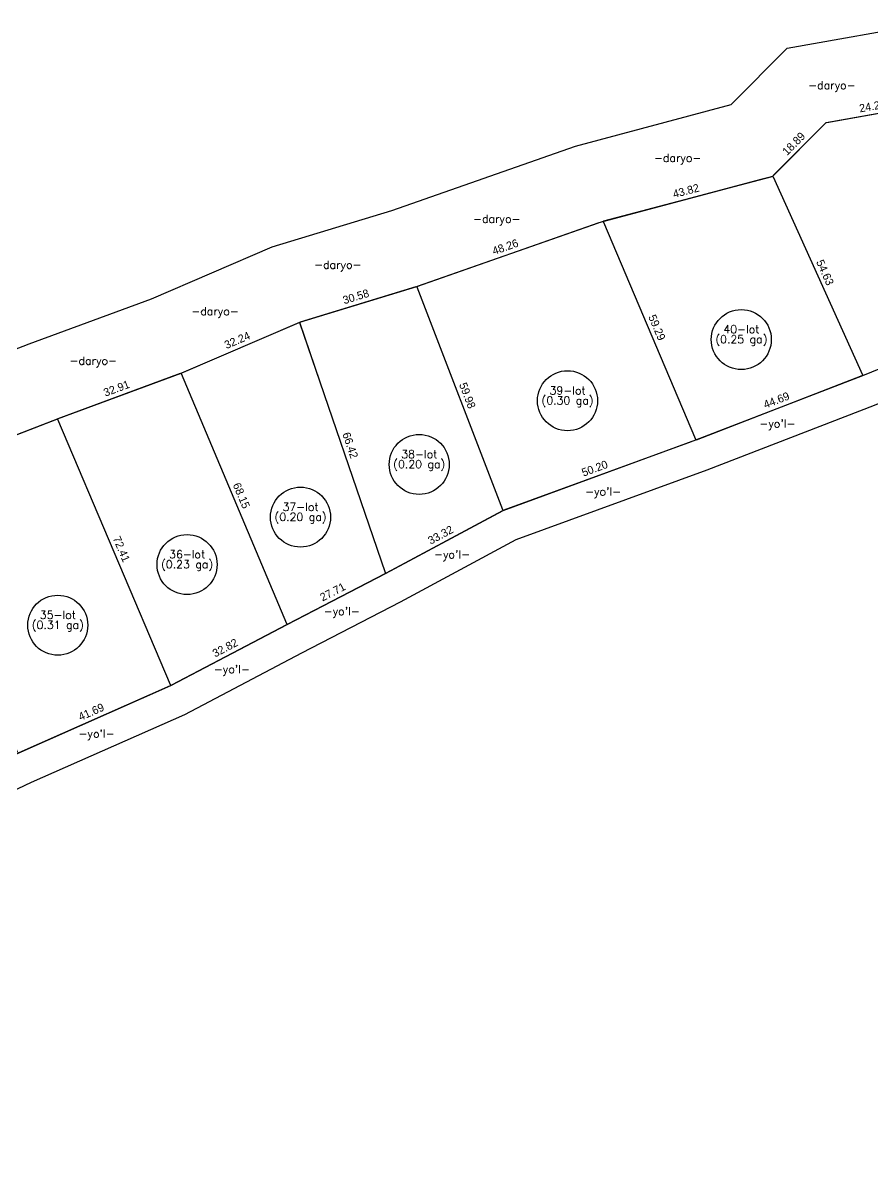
# Model space of a CAD drawing. Header units: inches. Extents: x 682214 to 685132, y 4523331 to 4524454.
# Drawn here: x 684246.1 to 684458.2, y 4523494.3 to 4523780.8 of the extents above; entities that cross this region are included whole.
import ezdxf

# ---------------------------------------------------------------- set-up
doc = ezdxf.new("R2010")
doc.units = ezdxf.units.IN
doc.header["$MEASUREMENT"] = 0
doc.header["$PDMODE"] = 33
doc.header["$PDSIZE"] = -3
doc.layers.add('AM_5', color=3, linetype='Continuous', lineweight=15)
doc.styles.add('ACANSTS', font='romans.shx')
doc.dimstyles.new('Standard$0', dxfattribs={"dimtxt": 2, "dimasz": 0.18, "dimexe": 0.18, "dimexo": 0.0625, "dimgap": 1, "dimtad": 1, "dimdec": 4, "dimzin": 0, "dimdsep": 46, "dimtxsty": 'Standard', "dimcen": 0, "dimse1": 1, "dimse2": 1, "dimclrd": 1, "dimclre": 1, "dimclrt": 5, "dimadec": 0, "dimazin": 0, "dimtfac": 1, "dimtdec": 4, "dimtofl": 0, "dimtmove": 0, "dimatfit": 3, "dimfxl": 1, "dimtfillclr": 256, "dimtolj": 1, "dimtzin": 0, "dimarcsym": 2})

# ---------------------------------------------------------------- blocks, each defined once
blk = doc.blocks.new('*D147')
at = {"layer": 'AM_5', "color": 1, "lineweight": -2, "transparency": 16777216}
blk.add_line((684215.03, 4523666.47), (684254.61, 4523681.77), dxfattribs=at)
at = {"layer": 'AM_5', "color": 1, "transparency": 16777216}
for points in [[(684254.6, 4523681.79), (684254.62, 4523681.74), (684254.78, 4523681.83)], [(684215.02, 4523666.5), (684215.04, 4523666.45), (684214.86, 4523666.41)]]:
    blk.add_solid(points, dxfattribs=at)
at = {"layer": 'Defpoints', "color": 0, "transparency": 16777216}
for p in [(684254.78, 4523681.83), (684254.78, 4523681.83), (684214.86, 4523666.41)]:
    blk.add_point(p, dxfattribs=at)
at = {"layer": 'AM_5', "color": 5, "transparency": 16777216, "insert": (684234.1, 4523675.99), "char_height": 2, "attachment_point": 5, "rotation": 21.1246}
blk.add_mtext('\\A1;42.79', dxfattribs=at)
blk = doc.blocks.new('*D148')
at = {"layer": 'AM_5', "color": 1, "lineweight": -2, "transparency": 16777216}
blk.add_line((684282.89, 4523615.1), (684245.09, 4523598.38), dxfattribs=at)
at = {"layer": 'AM_5', "color": 1, "transparency": 16777216}
for points in [[(684282.88, 4523615.12), (684282.9, 4523615.07), (684283.05, 4523615.17)], [(684245.08, 4523598.4), (684245.1, 4523598.35), (684244.93, 4523598.3)]]:
    blk.add_solid(points, dxfattribs=at)
at = {"layer": 'Defpoints', "color": 0, "transparency": 16777216}
for p in [(684283.05, 4523615.17), (684244.93, 4523598.3), (684244.93, 4523598.3)]:
    blk.add_point(p, dxfattribs=at)
at = {"layer": 'AM_5', "color": 5, "transparency": 16777216, "insert": (684263.18, 4523608.57), "char_height": 2, "attachment_point": 5, "rotation": 23.8657}
blk.add_mtext('\\A1;41.69', dxfattribs=at)
blk = doc.blocks.new('*D149')
at = {"layer": 'AM_5', "color": 1, "lineweight": -2, "transparency": 16777216}
blk.add_line((684282.98, 4523615.34), (684254.85, 4523681.66), dxfattribs=at)
at = {"layer": 'AM_5', "color": 1, "transparency": 16777216}
for points in [[(684254.87, 4523681.68), (684254.82, 4523681.65), (684254.78, 4523681.83)], [(684283.01, 4523615.35), (684282.96, 4523615.32), (684283.05, 4523615.17)]]:
    blk.add_solid(points, dxfattribs=at)
at = {"layer": 'Defpoints', "color": 0, "transparency": 16777216}
for p in [(684254.78, 4523681.83), (684254.78, 4523681.83), (684283.05, 4523615.17)]:
    blk.add_point(p, dxfattribs=at)
at = {"layer": 'AM_5', "color": 5, "transparency": 16777216, "insert": (684270.76, 4523649.28), "char_height": 2, "attachment_point": 5, "rotation": 292.9862}
blk.add_mtext('\\A1;72.41', dxfattribs=at)
blk = doc.blocks.new('*D150')
at = {"layer": 'AM_5', "color": 1, "lineweight": -2, "transparency": 16777216}
blk.add_line((684254.95, 4523681.89), (684285.47, 4523693.2), dxfattribs=at)
at = {"layer": 'AM_5', "color": 1, "transparency": 16777216}
for points in [[(684285.46, 4523693.22), (684285.48, 4523693.17), (684285.64, 4523693.26)], [(684254.93, 4523681.92), (684254.96, 4523681.86), (684254.78, 4523681.83)]]:
    blk.add_solid(points, dxfattribs=at)
at = {"layer": 'Defpoints', "color": 0, "transparency": 16777216}
for p in [(684285.64, 4523693.26), (684285.64, 4523693.26), (684254.78, 4523681.83)]:
    blk.add_point(p, dxfattribs=at)
at = {"layer": 'AM_5', "color": 5, "transparency": 16777216, "insert": (684269.51, 4523689.42), "char_height": 2, "attachment_point": 5, "rotation": 20.3169}
blk.add_mtext('\\A1;32.91', dxfattribs=at)
blk = doc.blocks.new('*D151')
at = {"layer": 'AM_5', "color": 1, "lineweight": -2, "transparency": 16777216}
blk.add_line((684311.94, 4523630.37), (684283.21, 4523615.25), dxfattribs=at)
at = {"layer": 'AM_5', "color": 1, "transparency": 16777216}
for points in [[(684311.92, 4523630.39), (684311.95, 4523630.34), (684312.1, 4523630.45)], [(684283.2, 4523615.28), (684283.23, 4523615.23), (684283.05, 4523615.17)]]:
    blk.add_solid(points, dxfattribs=at)
at = {"layer": 'Defpoints', "color": 0, "transparency": 16777216}
for p in [(684312.1, 4523630.45), (684283.05, 4523615.17), (684283.05, 4523615.17)]:
    blk.add_point(p, dxfattribs=at)
at = {"layer": 'AM_5', "color": 5, "transparency": 16777216, "insert": (684296.64, 4523624.58), "char_height": 2, "attachment_point": 5, "rotation": 27.7495}
blk.add_mtext('\\A1;32.82', dxfattribs=at)
blk = doc.blocks.new('*D152')
at = {"layer": 'AM_5', "color": 1, "lineweight": -2, "transparency": 16777216}
blk.add_line((684312.03, 4523630.62), (684285.71, 4523693.09), dxfattribs=at)
at = {"layer": 'AM_5', "color": 1, "transparency": 16777216}
for points in [[(684285.74, 4523693.1), (684285.68, 4523693.08), (684285.64, 4523693.26)], [(684312.05, 4523630.63), (684312, 4523630.6), (684312.1, 4523630.45)]]:
    blk.add_solid(points, dxfattribs=at)
at = {"layer": 'Defpoints', "color": 0, "transparency": 16777216}
for p in [(684285.64, 4523693.26), (684285.64, 4523693.26), (684312.1, 4523630.45)]:
    blk.add_point(p, dxfattribs=at)
at = {"layer": 'AM_5', "color": 5, "transparency": 16777216, "insert": (684300.71, 4523662.63), "char_height": 2, "attachment_point": 5, "rotation": 292.8409}
blk.add_mtext('\\A1;68.15', dxfattribs=at)
blk = doc.blocks.new('*D153')
at = {"layer": 'AM_5', "color": 1, "lineweight": -2, "transparency": 16777216}
blk.add_line((684285.81, 4523693.33), (684315.1, 4523705.91), dxfattribs=at)
at = {"layer": 'AM_5', "color": 1, "transparency": 16777216}
for points in [[(684315.09, 4523705.94), (684315.11, 4523705.89), (684315.26, 4523705.99)], [(684285.8, 4523693.36), (684285.82, 4523693.3), (684285.64, 4523693.26)]]:
    blk.add_solid(points, dxfattribs=at)
at = {"layer": 'Defpoints', "color": 0, "transparency": 16777216}
for p in [(684315.26, 4523705.99), (684315.26, 4523705.99), (684285.64, 4523693.26)]:
    blk.add_point(p, dxfattribs=at)
at = {"layer": 'AM_5', "color": 5, "transparency": 16777216, "insert": (684299.66, 4523701.46), "char_height": 2, "attachment_point": 5, "rotation": 23.253}
blk.add_mtext('\\A1;32.24', dxfattribs=at)
blk = doc.blocks.new('*D154')
at = {"layer": 'AM_5', "color": 1, "lineweight": -2, "transparency": 16777216}
blk.add_line((684336.57, 4523643.05), (684312.26, 4523630.53), dxfattribs=at)
at = {"layer": 'AM_5', "color": 1, "transparency": 16777216}
for points in [[(684336.56, 4523643.08), (684336.59, 4523643.03), (684336.73, 4523643.13)], [(684312.24, 4523630.56), (684312.27, 4523630.51), (684312.1, 4523630.45)]]:
    blk.add_solid(points, dxfattribs=at)
at = {"layer": 'Defpoints', "color": 0, "transparency": 16777216}
for p in [(684336.73, 4523643.13), (684312.1, 4523630.45), (684312.1, 4523630.45)]:
    blk.add_point(p, dxfattribs=at)
at = {"layer": 'AM_5', "color": 5, "transparency": 16777216, "insert": (684323.5, 4523638.57), "char_height": 2, "attachment_point": 5, "rotation": 27.2409}
blk.add_mtext('\\A1;27.71', dxfattribs=at)
blk = doc.blocks.new('*D155')
at = {"layer": 'AM_5', "color": 1, "lineweight": -2, "transparency": 16777216}
blk.add_line((684336.68, 4523643.3), (684315.32, 4523705.82), dxfattribs=at)
at = {"layer": 'AM_5', "color": 1, "transparency": 16777216}
for points in [[(684315.35, 4523705.83), (684315.29, 4523705.81), (684315.26, 4523705.99)], [(684336.7, 4523643.31), (684336.65, 4523643.3), (684336.73, 4523643.13)]]:
    blk.add_solid(points, dxfattribs=at)
at = {"layer": 'Defpoints', "color": 0, "transparency": 16777216}
for p in [(684315.26, 4523705.99), (684315.26, 4523705.99), (684336.73, 4523643.13)]:
    blk.add_point(p, dxfattribs=at)
at = {"layer": 'AM_5', "color": 5, "transparency": 16777216, "insert": (684327.89, 4523675.21), "char_height": 2, "attachment_point": 5, "rotation": 288.8611}
blk.add_mtext('\\A1;66.42', dxfattribs=at)
blk = doc.blocks.new('*D156')
at = {"layer": 'AM_5', "color": 1, "lineweight": -2, "transparency": 16777216}
blk.add_line((684315.44, 4523706.04), (684344.34, 4523714.86), dxfattribs=at)
at = {"layer": 'AM_5', "color": 1, "transparency": 16777216}
for points in [[(684344.33, 4523714.89), (684344.34, 4523714.83), (684344.51, 4523714.91)], [(684315.43, 4523706.07), (684315.44, 4523706.01), (684315.26, 4523705.99)]]:
    blk.add_solid(points, dxfattribs=at)
at = {"layer": 'Defpoints', "color": 0, "transparency": 16777216}
for p in [(684344.51, 4523714.91), (684344.51, 4523714.91), (684315.26, 4523705.99)]:
    blk.add_point(p, dxfattribs=at)
at = {"layer": 'AM_5', "color": 5, "transparency": 16777216, "insert": (684329.3, 4523712.36), "char_height": 2, "attachment_point": 5, "rotation": 16.9693}
blk.add_mtext('\\A1;30.58', dxfattribs=at)
blk = doc.blocks.new('*D157')
at = {"layer": 'AM_5', "color": 1, "lineweight": -2, "transparency": 16777216}
blk.add_line((684365.91, 4523658.85), (684336.89, 4523643.22), dxfattribs=at)
at = {"layer": 'AM_5', "color": 1, "transparency": 16777216}
for points in [[(684365.9, 4523658.88), (684365.93, 4523658.83), (684366.07, 4523658.94)], [(684336.88, 4523643.25), (684336.91, 4523643.19), (684336.73, 4523643.13)]]:
    blk.add_solid(points, dxfattribs=at)
at = {"layer": 'Defpoints', "color": 0, "transparency": 16777216}
for p in [(684366.07, 4523658.94), (684336.73, 4523643.13), (684336.73, 4523643.13)]:
    blk.add_point(p, dxfattribs=at)
at = {"layer": 'AM_5', "color": 5, "transparency": 16777216, "insert": (684350.46, 4523652.8), "char_height": 2, "attachment_point": 5, "rotation": 28.31}
blk.add_mtext('\\A1;33.32', dxfattribs=at)
blk = doc.blocks.new('*D158')
at = {"layer": 'AM_5', "color": 1, "lineweight": -2, "transparency": 16777216}
blk.add_line((684366.01, 4523659.11), (684344.57, 4523714.74), dxfattribs=at)
at = {"layer": 'AM_5', "color": 1, "transparency": 16777216}
for points in [[(684344.6, 4523714.75), (684344.54, 4523714.73), (684344.51, 4523714.91)], [(684366.04, 4523659.12), (684365.98, 4523659.1), (684366.07, 4523658.94)]]:
    blk.add_solid(points, dxfattribs=at)
at = {"layer": 'Defpoints', "color": 0, "transparency": 16777216}
for p in [(684344.51, 4523714.91), (684344.51, 4523714.91), (684366.07, 4523658.94)]:
    blk.add_point(p, dxfattribs=at)
at = {"layer": 'AM_5', "color": 5, "transparency": 16777216, "insert": (684357.16, 4523687.64), "char_height": 2, "attachment_point": 5, "rotation": 291.072}
blk.add_mtext('\\A1;59.98', dxfattribs=at)
blk = doc.blocks.new('*D159')
at = {"layer": 'AM_5', "color": 1, "lineweight": -2, "transparency": 16777216}
blk.add_line((684344.68, 4523714.97), (684389.88, 4523730.81), dxfattribs=at)
at = {"layer": 'AM_5', "color": 1, "transparency": 16777216}
for points in [[(684389.87, 4523730.84), (684389.89, 4523730.78), (684390.05, 4523730.87)], [(684344.67, 4523715), (684344.69, 4523714.94), (684344.51, 4523714.91)]]:
    blk.add_solid(points, dxfattribs=at)
at = {"layer": 'Defpoints', "color": 0, "transparency": 16777216}
for p in [(684390.05, 4523730.87), (684390.05, 4523730.87), (684344.51, 4523714.91)]:
    blk.add_point(p, dxfattribs=at)
at = {"layer": 'AM_5', "color": 5, "transparency": 16777216, "insert": (684366.62, 4523724.78), "char_height": 2, "attachment_point": 5, "rotation": 19.3143}
blk.add_mtext('\\A1;48.26', dxfattribs=at)
blk = doc.blocks.new('*D160')
at = {"layer": 'AM_5', "color": 1, "lineweight": -2, "transparency": 16777216}
blk.add_line((684413.05, 4523676.11), (684366.24, 4523659), dxfattribs=at)
at = {"layer": 'AM_5', "color": 1, "transparency": 16777216}
for points in [[(684413.04, 4523676.14), (684413.06, 4523676.08), (684413.22, 4523676.17)], [(684366.23, 4523659.03), (684366.25, 4523658.97), (684366.07, 4523658.94)]]:
    blk.add_solid(points, dxfattribs=at)
at = {"layer": 'Defpoints', "color": 0, "transparency": 16777216}
for p in [(684413.22, 4523676.17), (684366.07, 4523658.94), (684366.07, 4523658.94)]:
    blk.add_point(p, dxfattribs=at)
at = {"layer": 'AM_5', "color": 5, "transparency": 16777216, "insert": (684388.96, 4523669.43), "char_height": 2, "attachment_point": 5, "rotation": 20.0769}
blk.add_mtext('\\A1;50.20', dxfattribs=at)
blk = doc.blocks.new('*D162')
at = {"layer": 'AM_5', "color": 1, "lineweight": -2, "transparency": 16777216}
blk.add_line((684391.19, 4523730.99), (684414.15, 4523676.72), dxfattribs=at)
at = {"layer": 'AM_5', "color": 1, "transparency": 16777216}
for points in [[(684391.22, 4523731), (684391.17, 4523730.98), (684391.12, 4523731.16)], [(684414.18, 4523676.73), (684414.12, 4523676.71), (684414.22, 4523676.56)]]:
    blk.add_solid(points, dxfattribs=at)
at = {"layer": 'Defpoints', "color": 0, "transparency": 16777216}
for p in [(684391.12, 4523731.16), (684414.22, 4523676.56), (684414.22, 4523676.56)]:
    blk.add_point(p, dxfattribs=at)
at = {"layer": 'AM_5', "color": 5, "transparency": 16777216, "insert": (684404.51, 4523704.64), "char_height": 2, "attachment_point": 5, "rotation": 292.9281}
blk.add_mtext('\\A1;59.29', dxfattribs=at)
blk = doc.blocks.new('*D163')
at = {"layer": 'AM_5', "color": 1, "lineweight": -2, "transparency": 16777216}
blk.add_line((684391.27, 4523731.27), (684433.28, 4523742.41), dxfattribs=at)
at = {"layer": 'AM_5', "color": 1, "transparency": 16777216}
for points in [[(684433.27, 4523742.44), (684433.28, 4523742.39), (684433.45, 4523742.46)], [(684391.26, 4523731.3), (684391.27, 4523731.25), (684391.09, 4523731.23)]]:
    blk.add_solid(points, dxfattribs=at)
at = {"layer": 'Defpoints', "color": 0, "transparency": 16777216}
for p in [(684433.45, 4523742.47), (684433.45, 4523742.46), (684391.09, 4523731.24)]:
    blk.add_point(p, dxfattribs=at)
at = {"layer": 'AM_5', "color": 5, "transparency": 16777216, "insert": (684411.76, 4523738.78), "char_height": 2, "attachment_point": 5, "rotation": 14.8511}
blk.add_mtext('\\A1;43.82', dxfattribs=at)
blk = doc.blocks.new('*D164')
at = {"layer": 'AM_5', "color": 1, "lineweight": -2, "transparency": 16777216}
blk.add_line((684414.39, 4523676.61), (684455.74, 4523692.61), dxfattribs=at)
at = {"layer": 'AM_5', "color": 1, "transparency": 16777216}
for points in [[(684455.73, 4523692.63), (684455.75, 4523692.58), (684455.91, 4523692.67)], [(684414.38, 4523676.63), (684414.4, 4523676.58), (684414.23, 4523676.54)]]:
    blk.add_solid(points, dxfattribs=at)
at = {"layer": 'Defpoints', "color": 0, "transparency": 16777216}
for p in [(684455.91, 4523692.67), (684455.91, 4523692.67), (684414.23, 4523676.54)]:
    blk.add_point(p, dxfattribs=at)
at = {"layer": 'AM_5', "color": 5, "transparency": 16777216, "insert": (684434.35, 4523686.47), "char_height": 2, "attachment_point": 5, "rotation": 21.1532}
blk.add_mtext('\\A1;44.69', dxfattribs=at)
blk = doc.blocks.new('*D165')
at = {"layer": 'AM_5', "color": 1, "lineweight": -2, "transparency": 16777216}
blk.add_line((684433.52, 4523742.3), (684455.84, 4523692.83), dxfattribs=at)
at = {"layer": 'AM_5', "color": 1, "transparency": 16777216}
for points in [[(684433.55, 4523742.32), (684433.5, 4523742.29), (684433.45, 4523742.47)], [(684455.86, 4523692.84), (684455.81, 4523692.82), (684455.91, 4523692.67)]]:
    blk.add_solid(points, dxfattribs=at)
at = {"layer": 'Defpoints', "color": 0, "transparency": 16777216}
for p in [(684433.45, 4523742.47), (684455.91, 4523692.67), (684455.91, 4523692.67)]:
    blk.add_point(p, dxfattribs=at)
at = {"layer": 'AM_5', "color": 5, "transparency": 16777216, "insert": (684446.5, 4523718.39), "char_height": 2, "attachment_point": 5, "rotation": 294.277}
blk.add_mtext('\\A1;54.63', dxfattribs=at)
blk = doc.blocks.new('*D166')
at = {"layer": 'AM_5', "color": 1, "lineweight": -2, "transparency": 16777216}
blk.add_line((684433.58, 4523742.6), (684446.63, 4523755.74), dxfattribs=at)
at = {"layer": 'AM_5', "color": 1, "transparency": 16777216}
for points in [[(684446.61, 4523755.76), (684446.65, 4523755.72), (684446.76, 4523755.87)], [(684433.55, 4523742.62), (684433.6, 4523742.57), (684433.45, 4523742.47)]]:
    blk.add_solid(points, dxfattribs=at)
at = {"layer": 'Defpoints', "color": 0, "transparency": 16777216}
for p in [(684446.76, 4523755.87), (684446.76, 4523755.87), (684433.45, 4523742.47)]:
    blk.add_point(p, dxfattribs=at)
at = {"layer": 'AM_5', "color": 5, "transparency": 16777216, "insert": (684438.68, 4523750.58), "char_height": 2, "attachment_point": 5, "rotation": 45.1935}
blk.add_mtext('\\A1;18.89', dxfattribs=at)
blk = doc.blocks.new('*D167')
at = {"layer": 'AM_5', "color": 1, "lineweight": -2, "transparency": 16777216}
blk.add_line((684446.93, 4523755.9), (684470.46, 4523760.06), dxfattribs=at)
at = {"layer": 'AM_5', "color": 1, "transparency": 16777216}
for points in [[(684470.46, 4523760.09), (684470.47, 4523760.03), (684470.64, 4523760.09)], [(684446.93, 4523755.93), (684446.94, 4523755.87), (684446.76, 4523755.87)]]:
    blk.add_solid(points, dxfattribs=at)
at = {"layer": 'Defpoints', "color": 0, "transparency": 16777216}
for p in [(684470.64, 4523760.09), (684470.64, 4523760.09), (684446.76, 4523755.87)]:
    blk.add_point(p, dxfattribs=at)
at = {"layer": 'AM_5', "color": 5, "transparency": 16777216, "insert": (684458.35, 4523759.95), "char_height": 2, "attachment_point": 5, "rotation": 10.0257}
blk.add_mtext('\\A1;24.25', dxfattribs=at)

msp = doc.modelspace()

# ---------------------------------------------------------------- linework, layer by layer
at = {"color": 4}
for points in [[(683645.902, 4523514.053), (683834.155, 4523544.616), (683890.93, 4523561.762), (683901.605, 4523564.732), (683946.493, 4523583.376), (683986.885, 4523599.727), (684026.458, 4523617.535), (684080.269, 4523633.062), (684085.569, 4523634.954), (684115.826, 4523646.777), (684146.946, 4523658.222), (684177.722, 4523671.964), (684207.239, 4523684.904), (684247.7, 4523700.537), (684278.217, 4523711.836), (684308.376, 4523724.795), (684338.279, 4523733.919), (684384.156, 4523749.998), (684423.066, 4523760.395), (684437.034, 4523774.458), (684472.719, 4523780.767)], [(683649.143, 4523494.317), (683838.669, 4523525.087), (683896.502, 4523542.553), (683908.145, 4523545.792), (683954.081, 4523564.872), (683994.743, 4523581.332), (684033.369, 4523598.714), (684086.41, 4523614.018), (684092.573, 4523616.218), (684122.918, 4523628.076), (684154.483, 4523639.684), (684185.815, 4523653.674), (684214.862, 4523666.409), (684254.777, 4523681.83), (684285.642, 4523693.258), (684315.263, 4523705.986), (684344.507, 4523714.91), (684390.054, 4523730.873), (684433.448, 4523742.468), (684446.757, 4523755.867), (684470.639, 4523760.089)]]:
    msp.add_lwpolyline(points, dxfattribs=at)
at = {"color": 2}
for points in [[(684127.153, 4523538.165), (684157.97, 4523552.782), (684185.938, 4523569.434), (684213.265, 4523583.289), (684244.927, 4523598.302), (684283.053, 4523615.17), (684312.097, 4523630.45), (684336.734, 4523643.135), (684366.073, 4523658.939), (684414.227, 4523676.538), (684455.91, 4523692.667), (684491.744, 4523707.236)], [(684130.582, 4523530.937), (684161.739, 4523545.715), (684189.798, 4523562.421), (684216.788, 4523576.105), (684248.26, 4523591.029), (684286.538, 4523607.964), (684315.79, 4523623.354), (684340.463, 4523636.056), (684369.36, 4523651.622), (684417.044, 4523669.05), (684458.861, 4523685.231), (684494.757, 4523699.825)]]:
    msp.add_lwpolyline(points, dxfattribs=at)
for centre in [(684425.582, 4523701.633), (684382.167, 4523686.344), (684345.123, 4523670.424), (684315.464, 4523657.25), (684287.124, 4523645.394), (684254.829, 4523630.244)]:
    msp.add_circle(centre, 7.5)
at = {"layer": 'AM_5', "color": 1}
for points in [[(684446.757, 4523755.867), (684470.639, 4523760.089), (684474.792, 4523758.452), (684476.92, 4523757.613), (684492.379, 4523719.089), (684491.744, 4523707.236), (684455.91, 4523692.667), (684433.448, 4523742.468)], [(684430.812, 4523741.769), (684433.448, 4523742.468), (684455.91, 4523692.667), (684453.821, 4523691.86), (684414.22, 4523676.556), (684399.942, 4523710.31), (684391.091, 4523731.236)], [(684390.054, 4523730.873), (684391.091, 4523731.236), (684414.227, 4523676.538), (684413.221, 4523676.171), (684366.073, 4523658.939), (684344.507, 4523714.91)], [(684315.263, 4523705.986), (684344.507, 4523714.91), (684366.073, 4523658.939), (684336.734, 4523643.135)], [(684285.642, 4523693.258), (684315.263, 4523705.986), (684336.734, 4523643.135), (684312.097, 4523630.45)], [(684254.777, 4523681.83), (684285.642, 4523693.258), (684312.097, 4523630.45), (684283.053, 4523615.17)], [(684214.862, 4523666.409), (684254.777, 4523681.83), (684283.053, 4523615.17), (684244.927, 4523598.302)]]:
    msp.add_lwpolyline(points, close=True, dxfattribs=at)

# ---------------------------------------------------------------- texts
at = {"char_height": 2, "attachment_point": 1, "style": 'ACANSTS'}
for s, insert in [('-daryo-', (684442.305, 4523766.197)), ('-daryo-', (684403.773, 4523748.029)), ('-daryo-', (684358.582, 4523732.807)), ('-daryo-', (684318.871, 4523721.344)), ('-daryo-', (684288.207, 4523709.703)), ('-daryo-', (684257.789, 4523697.347)), ("-yo'l-", (684430.111, 4523681.641)), ("-yo'l-", (684386.567, 4523664.653)), ("-yo'l-", (684348.83, 4523648.937)), ("-yo'l-", (684321.272, 4523634.724)), ("-yo'l-", (684293.829, 4523620.259)), ("-yo'l-", (684260.031, 4523604.141))]:
    msp.add_mtext_dynamic_manual_height_columns(s, width=4.27645, gutter_width=1, heights=[0.484], dxfattribs=dict(at, insert=insert))
at = {"char_height": 2, "attachment_point": 2, "line_spacing_factor": 0.75, "style": 'ACANSTS'}
for s, insert in [('\\pxqc;40-lot\\P(0.25 ga)', (684425.601, 4523705.203)), ('\\pxqc;39-lot\\P(0.30 ga)', (684382.186, 4523689.913)), ('\\pxqc;38-lot\\P(0.20 ga)', (684345.141, 4523673.993)), ('\\pxqc;37-lot\\P(0.20 ga)', (684315.483, 4523660.82)), ('\\pxqc;36-lot\\P(0.23 ga)', (684287.142, 4523648.963)), ('\\pxqc;35-lot\\P(0.31 ga)', (684254.848, 4523633.814))]:
    msp.add_mtext_dynamic_manual_height_columns(s, width=14.969, gutter_width=1, heights=[9.541], dxfattribs=dict(at, insert=insert))

# ---------------------------------------------------------------- dimensions: what is measured, and where the dimension line sits
at = {"layer": 'AM_5'}
for p1, p2, distance, override, picture, middle in [((684446.757, 4523755.867), (684470.639, 4523760.089), 0, {"dimdec": 2}, '*D167', (684458.35, 4523759.947)), ((684433.448, 4523742.468), (684446.757, 4523755.867), 0, {"dimdec": 2}, '*D166', (684438.684, 4523750.577)), ((684391.091, 4523731.236), (684433.448, 4523742.468), -0.007, {"dimdec": 2}, '*D163', (684411.759, 4523738.778)), ((684433.448, 4523742.468), (684455.91, 4523692.667), 0, {"dimdec": 2}, '*D165', (684446.503, 4523718.39)), ((684344.507, 4523714.91), (684390.054, 4523730.873), 0, {"dimdec": 2}, '*D159', (684366.619, 4523724.779)), ((684391.123, 4523731.158), (684414.22, 4523676.557), 0, {"dimdec": 2, "dimpost": ''}, '*D162', (684404.514, 4523704.637)), ((684315.263, 4523705.986), (684344.507, 4523714.91), 0, {"dimdec": 2}, '*D156', (684329.302, 4523712.361)), ((684366.073, 4523658.939), (684344.507, 4523714.91), 0, {"dimdec": 2}, '*D158', (684357.157, 4523687.643)), ((684285.642, 4523693.258), (684315.263, 4523705.986), 0, {"dimdec": 2}, '*D153', (684299.663, 4523701.46)), ((684336.734, 4523643.135), (684315.263, 4523705.986), 0, {"dimdec": 2}, '*D155', (684327.891, 4523675.207)), ((684254.777, 4523681.83), (684285.642, 4523693.258), 0, {"dimdec": 2}, '*D150', (684269.515, 4523689.42)), ((684312.097, 4523630.45), (684285.642, 4523693.258), 0, {"dimdec": 2}, '*D152', (684300.713, 4523662.631)), ((684414.227, 4523676.538), (684455.91, 4523692.667), 0.003, {"dimdec": 2, "dimpost": ''}, '*D164', (684434.346, 4523686.471)), ((684214.862, 4523666.409), (684254.777, 4523681.83), 0, {"dimdec": 2}, '*D147', (684234.099, 4523675.985)), ((684283.053, 4523615.17), (684254.777, 4523681.83), 0, {"dimdec": 2}, '*D149', (684270.756, 4523649.281)), ((684413.221, 4523676.171), (684366.073, 4523658.939), 0, {"dimdec": 2, "dimpost": ''}, '*D160', (684388.961, 4523669.433)), ((684366.073, 4523658.939), (684336.734, 4523643.135), 0, {"dimdec": 2}, '*D157', (684350.455, 4523652.797)), ((684336.734, 4523643.135), (684312.097, 4523630.45), 0, {"dimdec": 2}, '*D154', (684323.5, 4523638.571)), ((684312.097, 4523630.45), (684283.053, 4523615.17), 0, {"dimdec": 2}, '*D151', (684296.644, 4523624.58)), ((684283.053, 4523615.17), (684244.927, 4523598.302), 0, {"dimdec": 2}, '*D148', (684263.181, 4523608.565))]:
    dim = msp.add_aligned_dim(p1=p1, p2=p2, distance=distance, dimstyle='Standard$0', override=override, dxfattribs=at)
    dim.commit()
    dim.dimension.update_dxf_attribs({"geometry": picture, "text_midpoint": middle})

doc.saveas('drawing.dxf')
